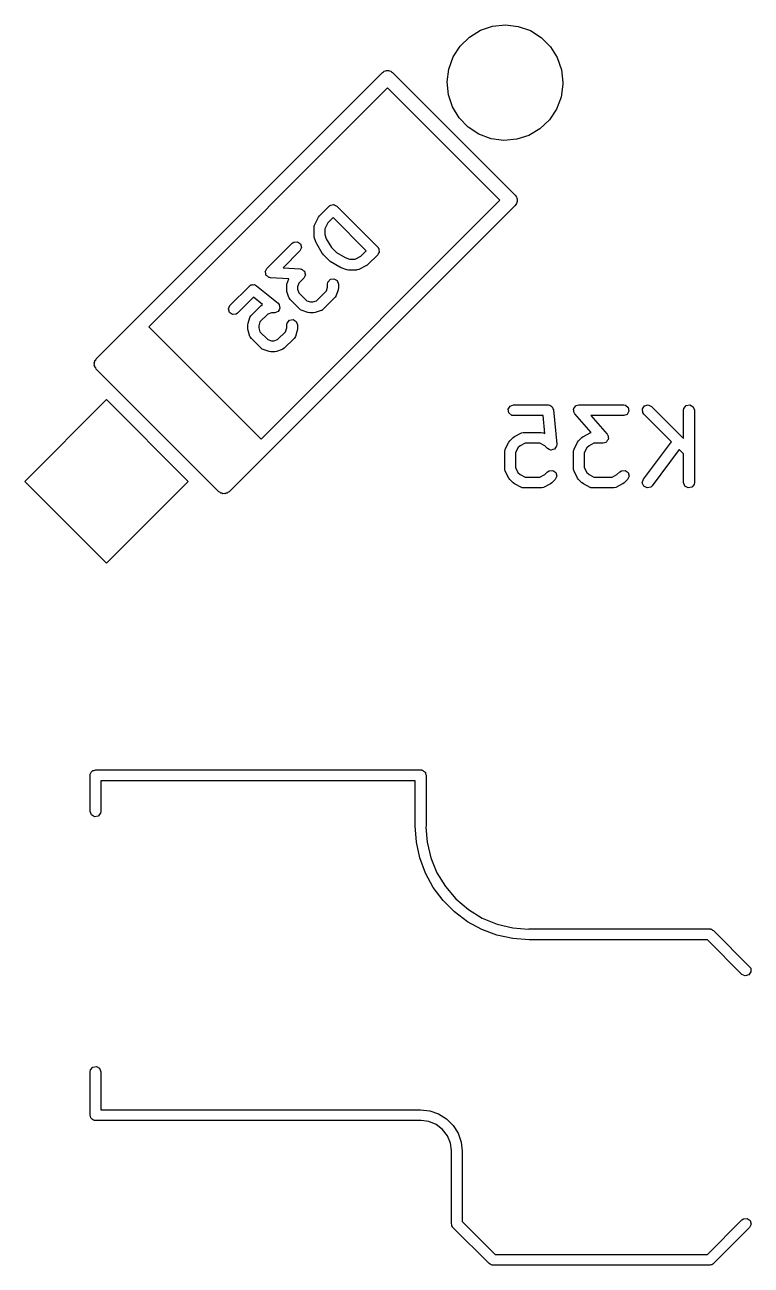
# Model space of a CAD drawing. Extents: x 63 to 245, y -153 to -57.
# Drawn here: x 215.67 to 225.72, y -115.34 to -98.18 of the extents above; entities that cross this region are included whole.
import ezdxf

# ---------------------------------------------------------------- set-up
doc = ezdxf.new("R2010")
doc.units = 0
doc.layers.add('BLACK', color=7, linetype='CONTINUOUS')

msp = doc.modelspace()

# ---------------------------------------------------------------- linework, layer by layer
at = {"layer": 'BLACK', "linetype": 'CONTINUOUS'}
for p, q in [((221.822, -98.3529), (221.974, -98.2594)), ((221.974, -98.2594), (222.143, -98.2019)), ((222.143, -98.2019), (222.32, -98.1833)), ((222.32, -98.1833), (222.497, -98.2044)), ((222.497, -98.2044), (222.665, -98.2642)), ((222.665, -98.2642), (222.816, -98.3598)), ((221.695, -98.4777), (221.822, -98.3529)), ((222.816, -98.3598), (222.942, -98.4864)), ((221.537, -98.7952), (221.598, -98.6276)), ((221.598, -98.6276), (221.695, -98.4777)), ((222.942, -98.4864), (223.036, -98.6376)), ((221.515, -98.9721), (221.537, -98.7952)), ((223.036, -98.6376), (223.095, -98.806)), ((216.658, -102.802), (220.618, -98.8419)), ((220.618, -98.8419), (220.632, -98.8347)), ((220.632, -98.8347), (220.643, -98.8235)), ((220.643, -98.8235), (220.659, -98.821)), ((220.659, -98.821), (220.673, -98.8138)), ((220.673, -98.8138), (220.688, -98.8163)), ((220.688, -98.8163), (220.704, -98.8138)), ((220.704, -98.8138), (220.718, -98.821)), ((220.718, -98.821), (220.734, -98.8235)), ((220.734, -98.8235), (220.745, -98.8347)), ((220.745, -98.8347), (220.759, -98.8419)), ((220.759, -98.8419), (222.456, -100.539)), ((223.095, -98.806), (223.115, -98.9833)), ((220.688, -99.054), (217.383, -102.36)), ((222.244, -100.61), (220.688, -99.054)), ((221.532, -99.1496), (221.515, -98.9721)), ((223.114, -99.0056), (223.09, -99.1822)), ((223.115, -98.9833), (223.114, -99.0056)), ((221.588, -99.3188), (221.532, -99.1496)), ((223.09, -99.1822), (223.026, -99.349)), ((221.681, -99.4714), (221.588, -99.3188)), ((221.805, -99.5997), (221.681, -99.4714)), ((223.026, -99.349), (222.928, -99.4975)), ((221.954, -99.6974), (221.805, -99.5997)), ((222.798, -99.6205), (222.645, -99.7118)), ((222.928, -99.4975), (222.798, -99.6205)), ((222.121, -99.7595), (221.954, -99.6974)), ((222.298, -99.7831), (222.121, -99.7595)), ((222.476, -99.7669), (222.298, -99.7831)), ((222.645, -99.7118), (222.476, -99.7669)), ((222.456, -100.68), (218.496, -104.64)), ((218.938, -103.915), (222.244, -100.61)), ((219.881, -100.691), (219.889, -100.686)), ((219.889, -100.686), (219.891, -100.683)), ((219.891, -100.683), (219.894, -100.682)), ((219.894, -100.682), (219.902, -100.676)), ((219.902, -100.676), (219.922, -100.675)), ((219.922, -100.675), (219.941, -100.67)), ((219.941, -100.67), (219.947, -100.672)), ((219.947, -100.672), (219.954, -100.672)), ((219.954, -100.672), (219.969, -100.683)), ((219.969, -100.683), (219.987, -100.691)), ((222.456, -100.539), (222.463, -100.553)), ((222.463, -100.666), (222.456, -100.68)), ((222.463, -100.553), (222.475, -100.564)), ((222.475, -100.655), (222.463, -100.666)), ((222.475, -100.564), (222.477, -100.58)), ((222.477, -100.639), (222.475, -100.655)), ((222.477, -100.58), (222.484, -100.594)), ((222.484, -100.625), (222.477, -100.639)), ((222.484, -100.594), (222.482, -100.61)), ((222.482, -100.61), (222.484, -100.625)), ((219.678, -100.953), (219.732, -100.845)), ((219.732, -100.845), (219.746, -100.827)), ((219.746, -100.826), (219.881, -100.691)), ((219.746, -100.827), (219.746, -100.826)), ((219.934, -100.85), (219.861, -100.923)), ((220.394, -101.31), (219.934, -100.85)), ((219.987, -100.691), (220.553, -101.257)), ((219.671, -100.987), (219.675, -100.961)), ((219.671, -101.095), (219.671, -100.987)), ((219.675, -100.961), (219.678, -100.958)), ((219.678, -100.958), (219.678, -100.953)), ((219.861, -100.923), (219.821, -101.004)), ((219.821, -101.004), (219.821, -101.082)), ((219.369, -101.203), (219.391, -101.188)), ((219.391, -101.188), (219.442, -101.184)), ((219.442, -101.184), (219.484, -101.213)), ((219.671, -101.096), (219.671, -101.095)), ((219.674, -101.118), (219.671, -101.096)), ((219.701, -101.199), (219.674, -101.118)), ((219.704, -101.202), (219.701, -101.199)), ((219.821, -101.082), (219.841, -101.144)), ((219.841, -101.144), (219.913, -101.263)), ((219.019, -101.553), (219.369, -101.203)), ((219.475, -101.309), (219.242, -101.542)), ((219.497, -101.263), (219.475, -101.309)), ((219.484, -101.213), (219.497, -101.263)), ((219.708, -101.214), (219.704, -101.202)), ((219.789, -101.349), (219.708, -101.214)), ((219.792, -101.351), (219.789, -101.349)), ((219.8, -101.363), (219.792, -101.351)), ((219.881, -101.444), (219.8, -101.363)), ((219.913, -101.263), (219.981, -101.331)), ((219.981, -101.331), (220.1, -101.403)), ((220.321, -101.383), (220.394, -101.31)), ((220.553, -101.363), (220.418, -101.498)), ((220.553, -101.257), (220.559, -101.265)), ((220.561, -101.345), (220.553, -101.363)), ((220.559, -101.265), (220.561, -101.267)), ((220.561, -101.267), (220.562, -101.27)), ((220.572, -101.329), (220.561, -101.345)), ((220.562, -101.27), (220.568, -101.278)), ((220.568, -101.278), (220.569, -101.298)), ((220.569, -101.298), (220.575, -101.317)), ((220.575, -101.317), (220.572, -101.323)), ((220.572, -101.323), (220.572, -101.329)), ((219.242, -101.542), (219.481, -101.558)), ((219.884, -101.445), (219.881, -101.444)), ((219.896, -101.455), (219.884, -101.445)), ((220.03, -101.536), (219.896, -101.455)), ((220.034, -101.537), (220.03, -101.536)), ((220.045, -101.543), (220.034, -101.537)), ((220.126, -101.57), (220.045, -101.543)), ((220.1, -101.403), (220.162, -101.424)), ((220.162, -101.424), (220.24, -101.424)), ((220.24, -101.424), (220.321, -101.383)), ((220.399, -101.512), (220.291, -101.566)), ((220.4, -101.511), (220.399, -101.512)), ((220.418, -101.498), (220.4, -101.511)), ((218.997, -101.6), (219, -101.594)), ((219.003, -101.619), (218.997, -101.6)), ((218.999, -101.588), (219.011, -101.572)), ((219, -101.594), (218.999, -101.588)), ((219.005, -101.639), (219.003, -101.619)), ((219.009, -101.644), (219.005, -101.639)), ((219.011, -101.649), (219.009, -101.644)), ((219.011, -101.572), (219.019, -101.553)), ((219.027, -101.661), (219.011, -101.649)), ((219.042, -101.675), (219.027, -101.661)), ((219.05, -101.677), (219.042, -101.675)), ((219.053, -101.679), (219.05, -101.677)), ((219.056, -101.678), (219.053, -101.679)), ((219.067, -101.681), (219.056, -101.678)), ((219.322, -101.698), (219.067, -101.681)), ((219.297, -101.771), (219.322, -101.698)), ((219.529, -101.686), (219.461, -101.755)), ((219.481, -101.558), (219.492, -101.561)), ((219.492, -101.561), (219.496, -101.561)), ((219.496, -101.561), (219.498, -101.563)), ((219.498, -101.563), (219.506, -101.565)), ((219.506, -101.565), (219.521, -101.579)), ((219.521, -101.579), (219.538, -101.59)), ((219.538, -101.668), (219.529, -101.686)), ((219.538, -101.59), (219.539, -101.596)), ((219.549, -101.651), (219.538, -101.668)), ((219.539, -101.596), (219.543, -101.6)), ((219.543, -101.6), (219.546, -101.62)), ((219.546, -101.62), (219.551, -101.64)), ((219.551, -101.64), (219.548, -101.645)), ((219.548, -101.645), (219.549, -101.651)), ((219.864, -101.742), (219.897, -101.703)), ((219.897, -101.703), (219.947, -101.694)), ((219.947, -101.694), (219.992, -101.72)), ((220.128, -101.57), (220.126, -101.57)), ((220.15, -101.574), (220.128, -101.57)), ((220.257, -101.574), (220.15, -101.574)), ((220.262, -101.572), (220.257, -101.574)), ((220.266, -101.573), (220.262, -101.572)), ((220.291, -101.566), (220.266, -101.573)), ((218.507, -102.065), (218.777, -101.796)), ((218.777, -101.796), (218.78, -101.793)), ((218.78, -101.793), (218.781, -101.792)), ((218.781, -101.792), (218.784, -101.791)), ((218.784, -101.791), (218.798, -101.781)), ((218.798, -101.781), (218.814, -101.779)), ((218.814, -101.779), (218.829, -101.774)), ((218.829, -101.774), (218.839, -101.777)), ((218.839, -101.777), (218.849, -101.776)), ((218.849, -101.776), (218.862, -101.785)), ((218.862, -101.785), (218.877, -101.791)), ((218.877, -101.791), (219.173, -102.033)), ((219.293, -101.795), (219.297, -101.773)), ((219.293, -101.849), (219.293, -101.795)), ((219.294, -101.85), (219.293, -101.849)), ((219.297, -101.872), (219.294, -101.85)), ((219.297, -101.773), (219.297, -101.771)), ((219.324, -101.953), (219.297, -101.872)), ((219.461, -101.755), (219.443, -101.807)), ((219.443, -101.807), (219.443, -101.837)), ((219.443, -101.837), (219.461, -101.889)), ((219.705, -101.999), (219.842, -101.862)), ((219.842, -101.862), (219.859, -101.81)), ((219.859, -101.768), (219.864, -101.742)), ((219.859, -101.81), (219.859, -101.768)), ((220.005, -101.846), (219.978, -101.926)), ((219.992, -101.72), (220.009, -101.768)), ((220.009, -101.822), (220.005, -101.844)), ((220.005, -101.844), (220.005, -101.846)), ((220.009, -101.768), (220.009, -101.822)), ((218.835, -101.95), (218.613, -102.171)), ((218.958, -102.051), (218.835, -101.95)), ((218.938, -102.065), (218.958, -102.051)), ((219.173, -102.033), (219.19, -102.053)), ((219.19, -102.053), (219.191, -102.053)), ((219.191, -102.053), (219.191, -102.054)), ((219.191, -102.054), (219.195, -102.079)), ((219.327, -101.957), (219.324, -101.953)), ((219.327, -101.961), (219.327, -101.957)), ((219.342, -101.983), (219.327, -101.961)), ((219.477, -102.117), (219.342, -101.983)), ((219.461, -101.889), (219.571, -101.999)), ((219.571, -101.999), (219.623, -102.016)), ((219.623, -102.016), (219.653, -102.016)), ((219.653, -102.016), (219.705, -101.999)), ((219.96, -101.956), (219.799, -102.117)), ((219.962, -101.952), (219.96, -101.956)), ((219.966, -101.949), (219.962, -101.952)), ((219.978, -101.926), (219.966, -101.949)), ((218.486, -102.112), (218.507, -102.065)), ((218.499, -102.161), (218.486, -102.112)), ((218.541, -102.191), (218.499, -102.161)), ((218.592, -102.186), (218.541, -102.191)), ((218.613, -102.171), (218.592, -102.186)), ((218.759, -102.31), (218.785, -102.229)), ((218.785, -102.229), (218.798, -102.206)), ((218.798, -102.206), (218.802, -102.204)), ((218.802, -102.204), (218.804, -102.2)), ((218.804, -102.2), (218.938, -102.065)), ((219.032, -102.184), (218.922, -102.293)), ((219.084, -102.166), (219.032, -102.184)), ((219.126, -102.166), (219.084, -102.166)), ((219.127, -102.166), (219.126, -102.166)), ((219.126, -102.166), (219.126, -102.166)), ((219.151, -102.157), (219.127, -102.166)), ((219.174, -102.149), (219.151, -102.157)), ((219.175, -102.148), (219.174, -102.148)), ((219.174, -102.148), (219.174, -102.149)), ((219.187, -102.126), (219.175, -102.148)), ((219.2, -102.104), (219.187, -102.126)), ((219.195, -102.079), (219.2, -102.103)), ((219.2, -102.103), (219.2, -102.104)), ((219.2, -102.104), (219.2, -102.104)), ((219.481, -102.119), (219.477, -102.117)), ((219.483, -102.123), (219.481, -102.119)), ((219.506, -102.135), (219.483, -102.123)), ((219.587, -102.162), (219.506, -102.135)), ((219.589, -102.162), (219.587, -102.162)), ((219.611, -102.166), (219.589, -102.162)), ((219.665, -102.166), (219.611, -102.166)), ((219.666, -102.166), (219.665, -102.166)), ((219.688, -102.162), (219.666, -102.166)), ((219.769, -102.135), (219.688, -102.162)), ((219.773, -102.133), (219.769, -102.135)), ((219.777, -102.132), (219.773, -102.133)), ((219.799, -102.117), (219.777, -102.132)), ((217.383, -102.36), (218.938, -103.915)), ((218.755, -102.334), (218.759, -102.312)), ((218.755, -102.387), (218.755, -102.334)), ((218.755, -102.389), (218.755, -102.387)), ((218.759, -102.411), (218.755, -102.389)), ((218.759, -102.312), (218.759, -102.31)), ((218.922, -102.293), (218.905, -102.346)), ((218.905, -102.346), (218.905, -102.375)), ((218.905, -102.375), (218.922, -102.428)), ((219.276, -102.428), (219.293, -102.375)), ((219.293, -102.334), (219.298, -102.308)), ((219.293, -102.375), (219.293, -102.334)), ((219.298, -102.308), (219.331, -102.269)), ((219.331, -102.269), (219.381, -102.26)), ((219.381, -102.26), (219.426, -102.285)), ((219.426, -102.285), (219.443, -102.334)), ((219.443, -102.387), (219.44, -102.41)), ((219.443, -102.334), (219.443, -102.387)), ((218.785, -102.492), (218.759, -102.411)), ((218.788, -102.496), (218.785, -102.492)), ((218.789, -102.5), (218.788, -102.496)), ((218.804, -102.521), (218.789, -102.5)), ((218.938, -102.656), (218.804, -102.521)), ((218.922, -102.428), (219.032, -102.537)), ((219.032, -102.537), (219.084, -102.555)), ((219.084, -102.555), (219.114, -102.555)), ((219.114, -102.555), (219.166, -102.537)), ((219.166, -102.537), (219.276, -102.428)), ((219.395, -102.521), (219.26, -102.656)), ((219.396, -102.517), (219.395, -102.521)), ((219.4, -102.515), (219.396, -102.517)), ((219.413, -102.492), (219.4, -102.515)), ((219.44, -102.411), (219.413, -102.492)), ((219.44, -102.41), (219.44, -102.411)), ((218.942, -102.658), (218.938, -102.656)), ((218.945, -102.662), (218.942, -102.658)), ((218.968, -102.674), (218.945, -102.662)), ((219.048, -102.701), (218.968, -102.674)), ((219.05, -102.701), (219.048, -102.701)), ((219.072, -102.705), (219.05, -102.701)), ((219.126, -102.705), (219.072, -102.705)), ((219.128, -102.704), (219.126, -102.705)), ((219.15, -102.701), (219.128, -102.704)), ((219.231, -102.674), (219.15, -102.701)), ((219.234, -102.671), (219.231, -102.674)), ((219.239, -102.671), (219.234, -102.671)), ((219.26, -102.656), (219.239, -102.671)), ((216.63, -102.857), (216.637, -102.843)), ((216.632, -102.872), (216.63, -102.857)), ((216.63, -102.888), (216.632, -102.872)), ((216.637, -102.902), (216.63, -102.888)), ((216.637, -102.843), (216.639, -102.827)), ((216.639, -102.918), (216.637, -102.902)), ((216.639, -102.827), (216.651, -102.816)), ((216.651, -102.816), (216.658, -102.802)), ((216.651, -102.929), (216.639, -102.918)), ((216.658, -102.943), (216.651, -102.929)), ((218.355, -104.64), (216.658, -102.943)), ((215.668, -104.499), (216.799, -103.367)), ((216.799, -103.367), (217.931, -104.499)), ((222.359, -103.5), (222.385, -103.456)), ((222.368, -103.551), (222.359, -103.5)), ((222.407, -103.584), (222.368, -103.551)), ((222.385, -103.456), (222.433, -103.438)), ((222.433, -103.588), (222.407, -103.584)), ((222.433, -103.438), (222.909, -103.438)), ((222.841, -103.588), (222.433, -103.588)), ((222.866, -103.837), (222.841, -103.588)), ((222.909, -103.438), (222.913, -103.439)), ((222.913, -103.439), (222.915, -103.439)), ((222.915, -103.439), (222.917, -103.44)), ((222.917, -103.44), (222.935, -103.443)), ((222.935, -103.443), (222.947, -103.453)), ((222.947, -103.453), (222.961, -103.46)), ((222.961, -103.46), (222.966, -103.469)), ((222.966, -103.469), (222.974, -103.476)), ((222.974, -103.476), (222.977, -103.492)), ((222.977, -103.492), (222.984, -103.506)), ((222.984, -103.506), (223.031, -103.982)), ((223.264, -103.5), (223.267, -103.495)), ((223.267, -103.52), (223.264, -103.5)), ((223.266, -103.489), (223.279, -103.473)), ((223.267, -103.495), (223.266, -103.489)), ((223.268, -103.54), (223.267, -103.52)), ((223.272, -103.548), (223.268, -103.54)), ((223.273, -103.551), (223.272, -103.548)), ((223.275, -103.553), (223.273, -103.551)), ((223.281, -103.563), (223.275, -103.553)), ((223.279, -103.473), (223.289, -103.456)), ((223.509, -103.823), (223.281, -103.563)), ((223.289, -103.456), (223.295, -103.454)), ((223.295, -103.454), (223.299, -103.449)), ((223.299, -103.449), (223.318, -103.445)), ((223.318, -103.445), (223.337, -103.438)), ((223.337, -103.438), (223.957, -103.438)), ((223.957, -103.588), (223.503, -103.588)), ((223.503, -103.588), (223.727, -103.845)), ((223.957, -103.438), (223.982, -103.443)), ((224.005, -103.571), (223.957, -103.588)), ((223.982, -103.443), (224.021, -103.476)), ((224.03, -103.526), (224.005, -103.571)), ((224.021, -103.476), (224.03, -103.526)), ((224.217, -103.494), (224.247, -103.452)), ((224.222, -103.545), (224.217, -103.494)), ((224.237, -103.566), (224.222, -103.545)), ((224.619, -103.949), (224.237, -103.566)), ((224.247, -103.452), (224.296, -103.439)), ((224.296, -103.439), (224.343, -103.46)), ((224.343, -103.46), (224.786, -103.904)), ((224.786, -103.513), (224.791, -103.488)), ((224.786, -103.904), (224.786, -103.513)), ((224.791, -103.488), (224.824, -103.448)), ((224.824, -103.448), (224.874, -103.44)), ((224.874, -103.44), (224.919, -103.465)), ((224.919, -103.465), (224.936, -103.513)), ((224.936, -103.513), (224.936, -104.513)), ((222.366, -103.956), (222.379, -103.938)), ((222.379, -103.938), (222.38, -103.937)), ((222.38, -103.937), (222.427, -103.889)), ((222.427, -103.889), (222.446, -103.876)), ((222.446, -103.876), (222.447, -103.875)), ((222.447, -103.875), (222.542, -103.827)), ((222.542, -103.827), (222.567, -103.82)), ((222.567, -103.82), (222.571, -103.821)), ((222.571, -103.821), (222.576, -103.819)), ((222.576, -103.819), (222.814, -103.819)), ((222.814, -103.819), (222.839, -103.824)), ((222.839, -103.824), (222.843, -103.827)), ((222.843, -103.827), (222.847, -103.827)), ((222.847, -103.827), (222.866, -103.837)), ((223.318, -103.956), (223.331, -103.938)), ((223.331, -103.938), (223.332, -103.937)), ((223.332, -103.937), (223.38, -103.889)), ((223.38, -103.889), (223.398, -103.876)), ((223.398, -103.876), (223.399, -103.875)), ((223.399, -103.875), (223.494, -103.827)), ((223.494, -103.827), (223.509, -103.823)), ((223.729, -103.934), (223.719, -103.952)), ((223.727, -103.845), (223.733, -103.855)), ((223.742, -103.919), (223.729, -103.934)), ((223.733, -103.855), (223.736, -103.857)), ((223.736, -103.857), (223.736, -103.86)), ((223.736, -103.86), (223.741, -103.867)), ((223.741, -103.867), (223.741, -103.887)), ((223.741, -103.887), (223.745, -103.907)), ((223.745, -103.907), (223.742, -103.913)), ((223.742, -103.913), (223.742, -103.919)), ((222.31, -104.085), (222.315, -104.059)), ((222.31, -104.323), (222.31, -104.085)), ((222.315, -104.059), (222.318, -104.056)), ((222.318, -104.051), (222.366, -103.956)), ((222.318, -104.056), (222.318, -104.051)), ((222.494, -104.034), (222.46, -104.103)), ((222.46, -104.103), (222.46, -104.305)), ((222.525, -104.004), (222.494, -104.034)), ((222.593, -103.969), (222.525, -104.004)), ((222.796, -103.969), (222.593, -103.969)), ((222.864, -104.004), (222.796, -103.969)), ((222.903, -104.043), (222.864, -104.004)), ((222.904, -104.043), (222.903, -104.043)), ((222.927, -104.054), (222.904, -104.043)), ((222.904, -104.043), (222.904, -104.043)), ((222.95, -104.064), (222.927, -104.054)), ((222.951, -104.064), (222.95, -104.064)), ((222.95, -104.064), (222.95, -104.064)), ((222.975, -104.058), (222.951, -104.064)), ((223, -104.051), (222.975, -104.058)), ((223.015, -104.03), (223, -104.05)), ((223, -104.05), (223, -104.051)), ((223, -104.051), (223, -104.051)), ((223.029, -104.009), (223.015, -104.03)), ((223.031, -103.982), (223.029, -104.008)), ((223.029, -104.008), (223.029, -104.008)), ((223.029, -104.008), (223.029, -104.009)), ((223.262, -104.085), (223.267, -104.059)), ((223.262, -104.323), (223.262, -104.085)), ((223.267, -104.059), (223.27, -104.056)), ((223.27, -104.051), (223.318, -103.956)), ((223.27, -104.056), (223.27, -104.051)), ((223.447, -104.034), (223.412, -104.103)), ((223.412, -104.103), (223.412, -104.305)), ((223.477, -104.004), (223.447, -104.034)), ((223.546, -103.969), (223.477, -104.004)), ((223.671, -103.969), (223.546, -103.969)), ((223.69, -103.962), (223.671, -103.969)), ((223.71, -103.958), (223.69, -103.962)), ((223.713, -103.954), (223.71, -103.958)), ((223.719, -103.952), (223.713, -103.954)), ((224.23, -104.468), (224.619, -103.949)), ((224.727, -104.056), (224.35, -104.558)), ((224.786, -104.116), (224.727, -104.056)), ((224.786, -104.513), (224.786, -104.116)), ((222.312, -104.327), (222.31, -104.323)), ((222.311, -104.331), (222.312, -104.327)), ((222.318, -104.356), (222.311, -104.331)), ((222.366, -104.452), (222.318, -104.356)), ((222.367, -104.453), (222.366, -104.452)), ((222.38, -104.471), (222.367, -104.453)), ((222.46, -104.305), (222.494, -104.374)), ((222.494, -104.374), (222.525, -104.404)), ((222.525, -104.404), (222.593, -104.438)), ((222.593, -104.438), (222.796, -104.438)), ((222.796, -104.438), (222.864, -104.404)), ((222.864, -104.404), (222.903, -104.365)), ((222.903, -104.365), (222.925, -104.35)), ((222.925, -104.35), (222.976, -104.346)), ((222.976, -104.346), (223.018, -104.375)), ((223.031, -104.425), (223.01, -104.471)), ((223.018, -104.375), (223.031, -104.425)), ((223.264, -104.327), (223.262, -104.323)), ((223.263, -104.331), (223.264, -104.327)), ((223.27, -104.356), (223.263, -104.331)), ((223.318, -104.452), (223.27, -104.356)), ((223.319, -104.453), (223.318, -104.452)), ((223.332, -104.471), (223.319, -104.453)), ((223.412, -104.305), (223.447, -104.374)), ((223.447, -104.374), (223.477, -104.404)), ((223.477, -104.404), (223.546, -104.438)), ((223.546, -104.438), (223.796, -104.438)), ((223.796, -104.438), (223.864, -104.404)), ((223.864, -104.404), (223.903, -104.365)), ((223.903, -104.365), (223.925, -104.35)), ((223.925, -104.35), (223.976, -104.346)), ((223.976, -104.346), (224.018, -104.375)), ((224.031, -104.425), (224.01, -104.471)), ((224.018, -104.375), (224.031, -104.425)), ((216.799, -105.63), (215.668, -104.499)), ((217.931, -104.499), (216.799, -105.63)), ((222.427, -104.519), (222.38, -104.471)), ((222.429, -104.519), (222.427, -104.519)), ((222.447, -104.533), (222.429, -104.519)), ((222.542, -104.58), (222.447, -104.533)), ((222.546, -104.581), (222.542, -104.58)), ((222.55, -104.584), (222.546, -104.581)), ((222.576, -104.588), (222.55, -104.584)), ((222.814, -104.588), (222.576, -104.588)), ((222.818, -104.587), (222.814, -104.588)), ((222.822, -104.588), (222.818, -104.587)), ((222.847, -104.58), (222.822, -104.588)), ((222.942, -104.533), (222.847, -104.58)), ((222.944, -104.532), (222.942, -104.533)), ((222.962, -104.519), (222.944, -104.532)), ((223.01, -104.471), (222.962, -104.519)), ((223.38, -104.519), (223.332, -104.471)), ((223.381, -104.519), (223.38, -104.519)), ((223.399, -104.533), (223.381, -104.519)), ((223.494, -104.58), (223.399, -104.533)), ((223.499, -104.581), (223.494, -104.58)), ((223.502, -104.584), (223.499, -104.581)), ((223.528, -104.588), (223.502, -104.584)), ((223.814, -104.588), (223.528, -104.588)), ((223.818, -104.587), (223.814, -104.588)), ((223.822, -104.588), (223.818, -104.587)), ((223.847, -104.58), (223.822, -104.588)), ((223.942, -104.533), (223.847, -104.58)), ((223.944, -104.532), (223.942, -104.533)), ((223.962, -104.519), (223.944, -104.532)), ((224.01, -104.471), (223.962, -104.519)), ((224.215, -104.517), (224.23, -104.468)), ((224.235, -104.565), (224.215, -104.517)), ((224.281, -104.588), (224.235, -104.565)), ((224.331, -104.576), (224.281, -104.588)), ((224.35, -104.558), (224.331, -104.576)), ((224.804, -104.562), (224.786, -104.513)), ((224.848, -104.587), (224.804, -104.562)), ((224.899, -104.578), (224.848, -104.587)), ((224.932, -104.539), (224.899, -104.578)), ((224.936, -104.513), (224.932, -104.539)), ((218.369, -104.647), (218.355, -104.64)), ((218.38, -104.659), (218.369, -104.647)), ((218.396, -104.661), (218.38, -104.659)), ((218.41, -104.668), (218.396, -104.661)), ((218.426, -104.666), (218.41, -104.668)), ((218.441, -104.668), (218.426, -104.666)), ((218.455, -104.661), (218.441, -104.668)), ((218.471, -104.659), (218.455, -104.661)), ((218.482, -104.647), (218.471, -104.659)), ((218.496, -104.64), (218.482, -104.647)), ((216.572, -108.561), (216.574, -108.551)), ((216.572, -109.061), (216.572, -108.561)), ((216.573, -108.548), (216.575, -108.545)), ((216.574, -108.551), (216.573, -108.548)), ((216.575, -108.545), (216.577, -108.535)), ((216.577, -108.535), (216.589, -108.52)), ((216.589, -108.52), (216.599, -108.504)), ((216.599, -108.504), (216.605, -108.501)), ((216.605, -108.501), (216.61, -108.496)), ((216.61, -108.496), (216.629, -108.493)), ((216.629, -108.493), (216.647, -108.486)), ((216.647, -108.486), (221.147, -108.486)), ((221.147, -108.486), (221.157, -108.488)), ((221.157, -108.488), (221.16, -108.487)), ((221.16, -108.487), (221.163, -108.489)), ((221.163, -108.489), (221.173, -108.491)), ((221.173, -108.491), (221.188, -108.503)), ((221.188, -108.503), (221.204, -108.513)), ((221.204, -108.513), (221.207, -108.519)), ((221.207, -108.519), (221.212, -108.523)), ((221.212, -108.523), (221.215, -108.543)), ((221.215, -108.543), (221.222, -108.561)), ((221.222, -108.561), (221.222, -109.261)), ((221.072, -108.636), (216.722, -108.636)), ((216.722, -108.636), (216.722, -109.061)), ((221.072, -109.261), (221.072, -108.636)), ((216.59, -109.109), (216.572, -109.061)), ((216.717, -109.087), (216.685, -109.126)), ((216.722, -109.061), (216.717, -109.087)), ((216.634, -109.135), (216.59, -109.109)), ((216.685, -109.126), (216.634, -109.135)), ((221.088, -109.485), (221.072, -109.261)), ((221.072, -109.261), (221.072, -109.261)), ((221.222, -109.261), (221.219, -109.278)), ((221.219, -109.278), (221.235, -109.485)), ((221.136, -109.705), (221.088, -109.485)), ((221.235, -109.485), (221.288, -109.703)), ((221.214, -109.915), (221.136, -109.705)), ((221.288, -109.703), (221.373, -109.91)), ((221.322, -110.113), (221.214, -109.915)), ((221.373, -109.91), (221.491, -110.101)), ((221.457, -110.292), (221.322, -110.113)), ((221.491, -110.101), (221.636, -110.272)), ((221.636, -110.272), (221.807, -110.417)), ((221.616, -110.451), (221.457, -110.292)), ((221.795, -110.586), (221.616, -110.451)), ((221.807, -110.417), (221.998, -110.535)), ((221.993, -110.694), (221.795, -110.586)), ((221.998, -110.535), (222.205, -110.62)), ((222.205, -110.62), (222.423, -110.673)), ((222.203, -110.772), (221.993, -110.694)), ((222.423, -110.82), (222.203, -110.772)), ((222.423, -110.673), (222.636, -110.69)), ((222.636, -110.69), (222.647, -110.686)), ((222.647, -110.686), (225.147, -110.686)), ((225.147, -110.686), (225.152, -110.687)), ((225.152, -110.687), (225.154, -110.686)), ((225.154, -110.686), (225.157, -110.688)), ((225.157, -110.688), (225.173, -110.691)), ((225.173, -110.691), (225.185, -110.701)), ((225.185, -110.701), (225.2, -110.708)), ((225.2, -110.708), (225.7, -111.208)), ((222.647, -110.836), (222.423, -110.82)), ((225.116, -110.836), (222.647, -110.836)), ((225.594, -111.314), (225.116, -110.836)), ((225.64, -111.336), (225.594, -111.314)), ((225.719, -111.28), (225.69, -111.322)), ((225.7, -111.208), (225.715, -111.229)), ((225.715, -111.229), (225.719, -111.28)), ((225.69, -111.322), (225.64, -111.336)), ((216.572, -112.661), (216.577, -112.635)), ((216.572, -113.261), (216.572, -112.661)), ((216.577, -112.635), (216.61, -112.596)), ((216.61, -112.596), (216.66, -112.587)), ((216.66, -112.587), (216.704, -112.613)), ((216.704, -112.613), (216.722, -112.661)), ((216.722, -112.661), (216.722, -113.186)), ((216.722, -113.186), (221.147, -113.186)), ((221.147, -113.186), (221.275, -113.2)), ((221.275, -113.2), (221.396, -113.243)), ((216.579, -113.279), (216.572, -113.261)), ((216.582, -113.298), (216.579, -113.279)), ((216.587, -113.303), (216.582, -113.298)), ((216.59, -113.309), (216.587, -113.303)), ((216.606, -113.319), (216.59, -113.309)), ((216.621, -113.331), (216.606, -113.319)), ((216.631, -113.333), (216.621, -113.331)), ((216.634, -113.335), (216.631, -113.333)), ((216.637, -113.334), (216.634, -113.335)), ((216.647, -113.336), (216.637, -113.334)), ((221.147, -113.336), (216.647, -113.336)), ((221.155, -113.333), (221.147, -113.336)), ((221.258, -113.347), (221.155, -113.333)), ((221.361, -113.39), (221.258, -113.347)), ((221.396, -113.243), (221.506, -113.311)), ((221.506, -113.311), (221.597, -113.402)), ((221.45, -113.458), (221.361, -113.39)), ((221.518, -113.547), (221.45, -113.458)), ((221.561, -113.65), (221.518, -113.547)), ((221.597, -113.402), (221.665, -113.512)), ((221.665, -113.512), (221.708, -113.633)), ((221.574, -113.749), (221.561, -113.65)), ((221.708, -113.633), (221.722, -113.761)), ((221.572, -113.761), (221.574, -113.749)), ((221.572, -114.761), (221.572, -113.761)), ((221.722, -113.761), (221.722, -113.761)), ((221.722, -113.761), (221.722, -114.73)), ((221.722, -114.73), (222.178, -115.186)), ((225.116, -115.186), (225.594, -114.708)), ((225.594, -114.708), (225.615, -114.693)), ((225.615, -114.693), (225.666, -114.689)), ((225.666, -114.689), (225.708, -114.718)), ((225.708, -114.718), (225.722, -114.768)), ((221.578, -114.776), (221.572, -114.761)), ((221.579, -114.793), (221.578, -114.776)), ((221.588, -114.806), (221.579, -114.793)), ((221.59, -114.809), (221.588, -114.806)), ((221.591, -114.81), (221.59, -114.809)), ((221.594, -114.814), (221.591, -114.81)), ((222.094, -115.314), (221.594, -114.814)), ((225.7, -114.814), (225.2, -115.314)), ((225.722, -114.768), (225.7, -114.814)), ((222.178, -115.186), (225.116, -115.186)), ((222.109, -115.321), (222.094, -115.314)), ((222.121, -115.331), (222.109, -115.321)), ((222.137, -115.334), (222.121, -115.331)), ((222.14, -115.336), (222.137, -115.334)), ((222.142, -115.335), (222.14, -115.336)), ((222.147, -115.336), (222.142, -115.335)), ((225.147, -115.336), (222.147, -115.336)), ((225.162, -115.33), (225.147, -115.336)), ((225.179, -115.329), (225.162, -115.33)), ((225.192, -115.32), (225.179, -115.329)), ((225.195, -115.318), (225.192, -115.32)), ((225.196, -115.317), (225.195, -115.318)), ((225.2, -115.314), (225.196, -115.317))]:
    msp.add_line(p, q, dxfattribs=at)

doc.saveas('drawing.dxf')
